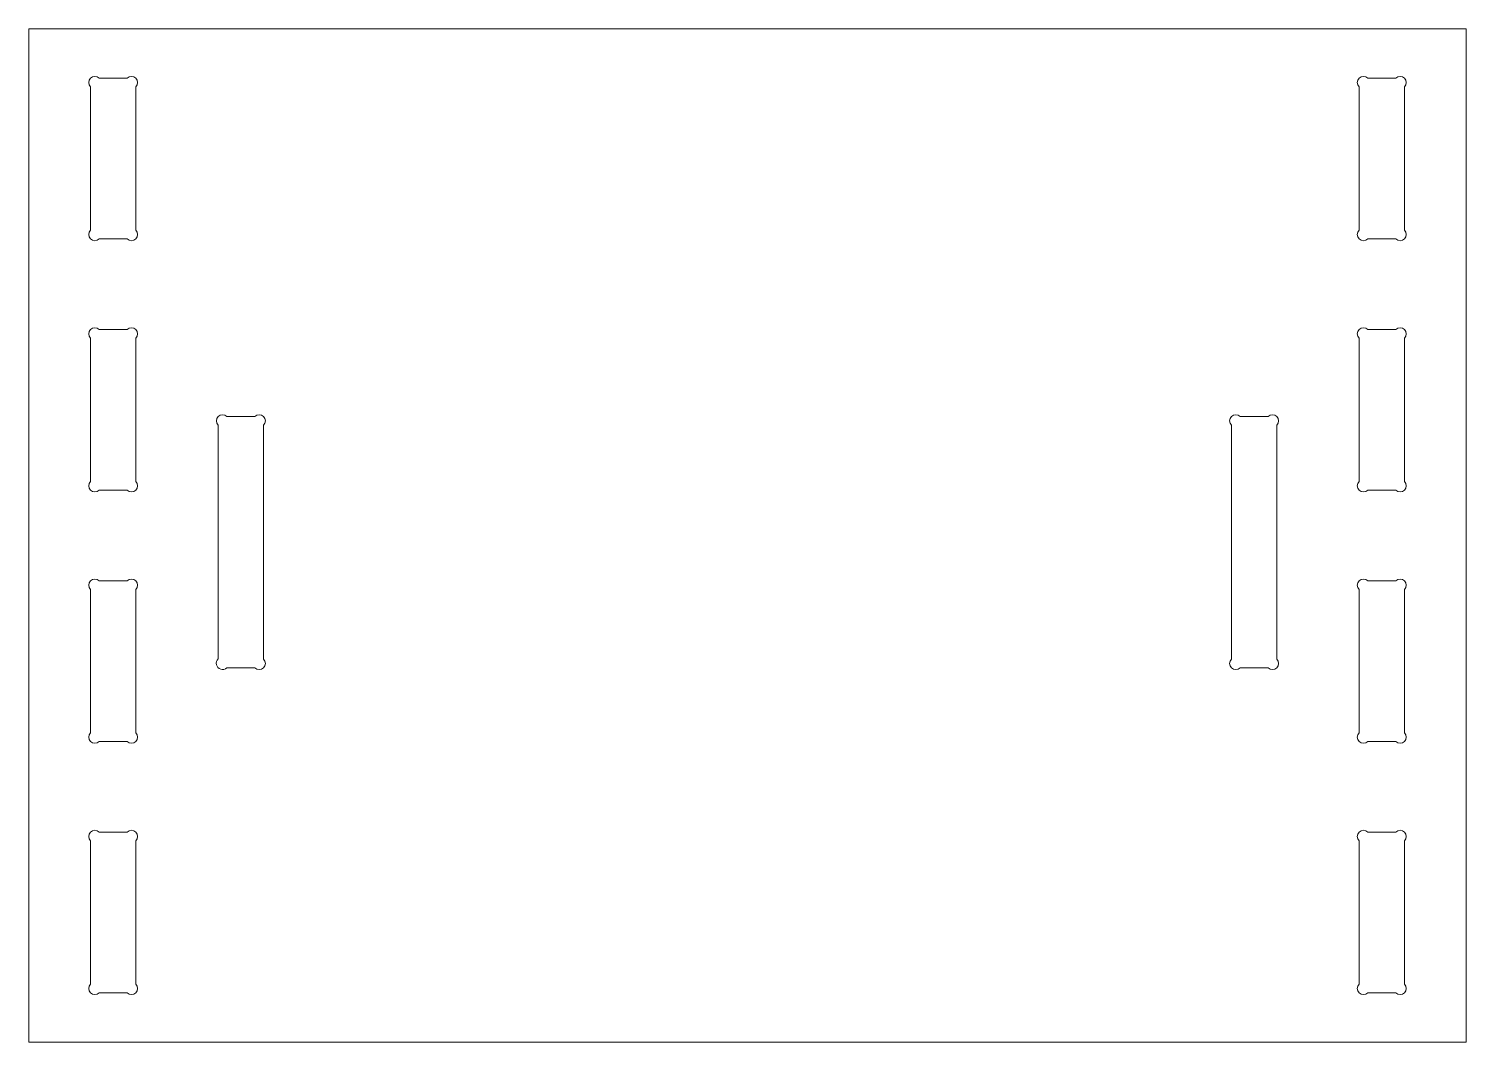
# Model space of a CAD drawing. Header units: millimetres. Extents: x 0 to 349, y 0 to 246.
import ezdxf

# ---------------------------------------------------------------- set-up
doc = ezdxf.new("R2010")
doc.units = ezdxf.units.MM

msp = doc.modelspace()

# ---------------------------------------------------------------- linework, layer by layer
at = {"color": 7, "linetype": 'Continuous', "lineweight": 15}
for p, q in [((0, 246), (349, 246)), ((0, 0), (0, 246)), ((349, 246), (349, 0)), ((17.12, 234), (23.88, 234)), ((325.12, 234), (331.88, 234)), ((15, 197.12), (15, 231.88)), ((26, 231.88), (26, 197.12)), ((323, 197.12), (323, 231.88)), ((334, 231.88), (334, 197.12)), ((23.88, 195), (17.12, 195)), ((331.88, 195), (325.12, 195)), ((17.12, 173), (23.88, 173)), ((325.12, 173), (331.88, 173)), ((15, 136.12), (15, 170.88)), ((26, 170.88), (26, 136.12)), ((323, 136.12), (323, 170.88)), ((334, 170.88), (334, 136.12)), ((48.12, 151.88), (54.88, 151.88)), ((294.12, 151.88), (300.88, 151.88)), ((46, 93.06), (46, 149.76)), ((57, 149.76), (57, 93)), ((292, 93), (292, 149.76)), ((303, 149.76), (303, 93)), ((23.88, 134), (17.12, 134)), ((331.88, 134), (325.12, 134)), ((17.12, 112), (23.88, 112)), ((325.12, 112), (331.88, 112)), ((15, 75.12), (15, 109.88)), ((26, 109.88), (26, 75.12)), ((323, 75.12), (323, 109.88)), ((334, 109.88), (334, 75.12)), ((54.88, 90.88), (48.06, 90.88)), ((300.88, 90.88), (294.12, 90.88)), ((23.88, 73), (17.12, 73)), ((331.88, 73), (325.12, 73)), ((15, 14.12), (15, 48.88)), ((17.12, 51), (23.88, 51)), ((26, 48.88), (26, 14.12)), ((323, 14.12), (323, 48.88)), ((325.12, 51), (331.88, 51)), ((334, 48.88), (334, 14.12)), ((23.88, 12), (17.12, 12)), ((331.88, 12), (325.12, 12)), ((349, 0), (0, 0))]:
    msp.add_line(p, q, dxfattribs=at)
for centre, start, end in [((16.06, 232.94), 45, 225), ((24.94, 232.94), 315, 135), ((324.06, 232.94), 45, 225), ((332.94, 232.94), 315, 135), ((16.06, 196.06), 135, 315), ((24.94, 196.06), 225, 45), ((324.06, 196.06), 135, 315), ((332.94, 196.06), 225, 45), ((16.06, 171.94), 45, 225), ((24.94, 171.94), 315, 135), ((324.06, 171.94), 45, 225), ((332.94, 171.94), 315, 135), ((47.06, 150.82), 45, 225), ((55.94, 150.82), 315, 135), ((293.06, 150.82), 45, 225), ((301.94, 150.82), 315, 135), ((16.06, 135.06), 135, 315), ((24.94, 135.06), 225, 45), ((324.06, 135.06), 135, 315), ((332.94, 135.06), 225, 45), ((16.06, 110.94), 45, 225), ((24.94, 110.94), 315, 135), ((324.06, 110.94), 45, 225), ((332.94, 110.94), 315, 135), ((47.03, 91.97), 133.4076, 313.4076), ((55.94, 91.94), 225, 45), ((293.06, 91.94), 135, 315), ((301.94, 91.94), 225, 45), ((16.06, 74.06), 135, 315), ((24.94, 74.06), 225, 45), ((324.06, 74.06), 135, 315), ((332.94, 74.06), 225, 45), ((16.06, 49.94), 45, 225), ((24.94, 49.94), 315, 135), ((324.06, 49.94), 45, 225), ((332.94, 49.94), 315, 135), ((16.06, 13.06), 135, 315), ((24.94, 13.06), 225, 45), ((324.06, 13.06), 135, 315), ((332.94, 13.06), 225, 45)]:
    msp.add_arc(centre, 1.5, start, end, dxfattribs=at)

doc.saveas('drawing.dxf')
